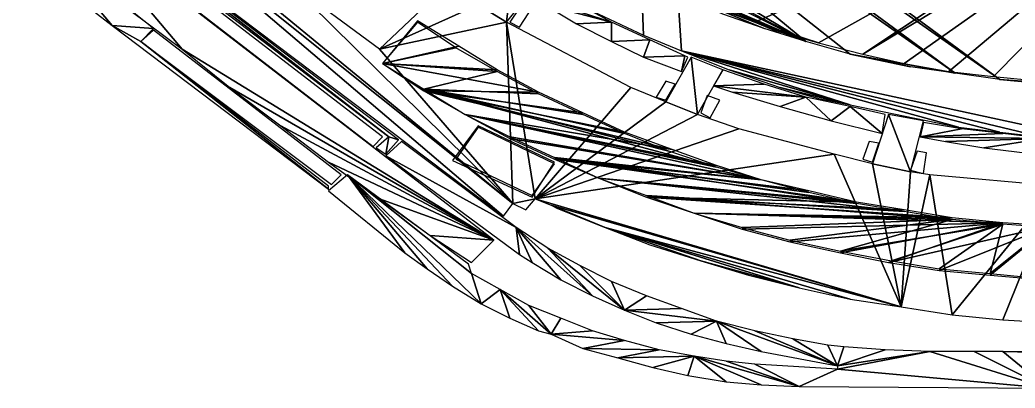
# Model space of a CAD drawing. Extents: x -35430092 to -35393830, y 11991942 to 12015432.
# Drawn here: x -35413040 to -35412169, y 12006433 to 12006755 of the extents above; entities that cross this region are included whole.
import ezdxf

# ---------------------------------------------------------------- set-up
doc = ezdxf.new("R2010")
doc.units = 0

msp = doc.modelspace()

# ---------------------------------------------------------------- linework, layer by layer
at = {"layer": 'mg_to_dxf', "color": 52}
for points in [[(-35412541.28, 12007961.1), (-35412541.28, 12007961.1), (-35412112.53, 12006652.59), (-35412574.69, 12007940.22)], [(-35412541.28, 12007961.1), (-35412541.28, 12007961.1), (-35412538.49, 12006762.56), (-35412493.95, 12006741.68)], [(-35412460.54, 12006727.76), (-35412460.54, 12006727.76), (-35412541.28, 12007961.1), (-35412493.95, 12006741.68)], [(-35412112.53, 12006652.59), (-35412112.53, 12006652.59), (-35412541.28, 12007961.1), (-35412460.54, 12006727.76)], [(-35412574.69, 12007940.22), (-35412574.69, 12007940.22), (-35412090.26, 12006651.2), (-35412608.1, 12007919.34)], [(-35412574.69, 12007940.22), (-35412574.69, 12007940.22), (-35412112.53, 12006652.59), (-35412090.26, 12006651.2)], [(-35412608.1, 12007919.34), (-35412608.1, 12007919.34), (-35411967.76, 12006647.02), (-35412638.72, 12007897.07)], [(-35412608.1, 12007919.34), (-35412608.1, 12007919.34), (-35412090.26, 12006651.2), (-35411967.76, 12006647.02)], [(-35412638.72, 12007897.07), (-35412638.72, 12007897.07), (-35411953.84, 12006647.02), (-35412688.83, 12007856.7)], [(-35412638.72, 12007897.07), (-35412638.72, 12007897.07), (-35411967.76, 12006647.02), (-35411953.84, 12006647.02)], [(-35412688.83, 12007856.7), (-35412688.83, 12007856.7), (-35411942.7, 12006648.41), (-35412691.62, 12007848.35)], [(-35412688.83, 12007856.7), (-35412688.83, 12007856.7), (-35411953.84, 12006647.02), (-35411942.7, 12006648.41)], [(-35412711.11, 12007844.17), (-35412711.11, 12007844.17), (-35411906.51, 12006719.41), (-35412738.95, 12007838.61)], [(-35412711.11, 12007844.17), (-35412711.11, 12007844.17), (-35411928.78, 12006716.62), (-35411906.51, 12006719.41)], [(-35411928.78, 12006716.62), (-35411928.78, 12006716.62), (-35412711.11, 12007844.17), (-35411906.51, 12006748.64)], [(-35411906.51, 12006748.64), (-35411906.51, 12006748.64), (-35412711.11, 12007844.17), (-35411900.94, 12006758.39)], [(-35412691.62, 12007848.35), (-35412691.62, 12007848.35), (-35411942.7, 12006648.41), (-35412688.83, 12007844.17)], [(-35412688.83, 12007844.17), (-35412688.83, 12007844.17), (-35411942.7, 12006648.41), (-35412686.05, 12007841.39)], [(-35412672.13, 12007840), (-35412672.13, 12007840), (-35411870.32, 12006706.88), (-35412669.35, 12007842.78)], [(-35412669.35, 12007842.78), (-35412669.35, 12007842.78), (-35411870.32, 12006706.88), (-35411867.53, 12006761.17)], [(-35412669.35, 12007842.78), (-35412669.35, 12007842.78), (-35411870.32, 12006706.88), (-35412669.35, 12007842.78)], [(-35412738.95, 12007838.61), (-35412738.95, 12007838.61), (-35411906.51, 12006719.41), (-35412786.28, 12007782.92)], [(-35412686.05, 12007841.39), (-35412686.05, 12007841.39), (-35411942.7, 12006648.41), (-35412683.27, 12007840)], [(-35412683.27, 12007840), (-35412683.27, 12007840), (-35411942.7, 12006648.41), (-35412677.7, 12007840)], [(-35412677.7, 12007840), (-35412677.7, 12007840), (-35411942.7, 12006648.41), (-35412672.13, 12007840)], [(-35412672.13, 12007840), (-35412672.13, 12007840), (-35411942.7, 12006648.41), (-35411870.32, 12006706.88)], [(-35412786.28, 12007782.92), (-35412786.28, 12007782.92), (-35411903.73, 12006719.41), (-35412864.23, 12007589.43)], [(-35412786.28, 12007782.92), (-35412786.28, 12007782.92), (-35411906.51, 12006719.41), (-35411903.73, 12006719.41)], [(-35412786.28, 12007782.92), (-35412786.28, 12007782.92), (-35411906.51, 12006719.41)], [(-35412864.23, 12007589.43), (-35412864.23, 12007589.43), (-35411898.16, 12006718.02), (-35412875.37, 12007557.41)], [(-35412864.23, 12007589.43), (-35412864.23, 12007589.43), (-35411903.73, 12006719.41), (-35411898.16, 12006718.02)], [(-35412875.37, 12007557.41), (-35412875.37, 12007557.41), (-35411898.16, 12006718.02), (-35412883.72, 12007525.4)], [(-35412883.72, 12007525.4), (-35412883.72, 12007525.4), (-35411898.16, 12006718.02), (-35412889.29, 12007491.99)], [(-35412889.29, 12007491.99), (-35412889.29, 12007491.99), (-35411898.16, 12006718.02), (-35412894.86, 12007458.58)], [(-35412894.86, 12007458.58), (-35412894.86, 12007458.58), (-35411898.16, 12006718.02), (-35412900.42, 12007401.51)], [(-35412900.42, 12007401.51), (-35412900.42, 12007401.51), (-35411914.86, 12006694.35), (-35412900.42, 12007369.49)], [(-35412900.42, 12007401.51), (-35412900.42, 12007401.51), (-35411898.16, 12006718.02), (-35411914.86, 12006694.35)], [(-35412900.42, 12007338.86), (-35412900.42, 12007338.86), (-35412900.42, 12007369.49), (-35411945.49, 12006683.22)], [(-35411945.49, 12006683.22), (-35411945.49, 12006683.22), (-35412900.42, 12007369.49), (-35411934.35, 12006684.61)], [(-35412900.42, 12007369.49), (-35412900.42, 12007369.49), (-35411914.86, 12006694.35), (-35411934.35, 12006684.61)], [(-35412892.07, 12007274.83), (-35412892.07, 12007274.83), (-35412900.42, 12007338.86), (-35411970.54, 12006683.22)], [(-35411970.54, 12006683.22), (-35411970.54, 12006683.22), (-35412900.42, 12007338.86), (-35411945.49, 12006683.22)], [(-35412883.72, 12007242.81), (-35412883.72, 12007242.81), (-35412892.07, 12007274.83), (-35411970.54, 12006683.22)], [(-35412883.72, 12007242.81), (-35412883.72, 12007242.81), (-35411970.54, 12006683.22), (-35412875.37, 12007212.19)], [(-35412875.37, 12007212.19), (-35412875.37, 12007212.19), (-35412182.13, 12006702.7), (-35412864.23, 12007181.56)], [(-35412875.37, 12007212.19), (-35412875.37, 12007212.19), (-35411970.54, 12006683.22), (-35412182.13, 12006702.7)], [(-35412864.23, 12007181.56), (-35412864.23, 12007181.56), (-35412221.11, 12006708.27), (-35412853.09, 12007150.94)], [(-35412864.23, 12007181.56), (-35412864.23, 12007181.56), (-35412182.13, 12006702.7), (-35412221.11, 12006708.27)], [(-35412789.06, 12006996.42), (-35412789.06, 12006996.42), (-35412853.09, 12007150.94), (-35412351.96, 12006736.11)], [(-35412351.96, 12006736.11), (-35412351.96, 12006736.11), (-35412853.09, 12007150.94), (-35412312.98, 12006724.98)], [(-35412853.09, 12007150.94), (-35412853.09, 12007150.94), (-35412221.11, 12006708.27), (-35412312.98, 12006724.98)], [(-35412744.52, 12006944.92), (-35412744.52, 12006944.92), (-35412789.06, 12006996.42), (-35412351.96, 12006736.11)], [(-35412744.52, 12006944.92), (-35412744.52, 12006944.92), (-35412351.96, 12006736.11), (-35412699.97, 12006910.12)], [(-35412429.91, 12006765.35), (-35412429.91, 12006765.35), (-35412396.51, 12006752.82), (-35411998.38, 12006926.82)], [(-35412396.51, 12006752.82), (-35412396.51, 12006752.82), (-35412340.82, 12006734.72), (-35411998.38, 12006926.82)], [(-35411998.38, 12006926.82), (-35411998.38, 12006926.82), (-35412340.82, 12006734.72), (-35412301.85, 12006724.98)], [(-35411998.38, 12006926.82), (-35411998.38, 12006926.82), (-35412301.85, 12006724.98), (-35411970.54, 12006925.43)], [(-35411970.54, 12006925.43), (-35411970.54, 12006925.43), (-35412301.85, 12006724.98), (-35412265.65, 12006716.62)], [(-35411970.54, 12006925.43), (-35411970.54, 12006925.43), (-35412265.65, 12006716.62), (-35412226.68, 12006709.66)], [(-35412187.7, 12006705.49), (-35412187.7, 12006705.49), (-35411970.54, 12006925.43), (-35412226.68, 12006709.66)], [(-35412145.94, 12006701.31), (-35412145.94, 12006701.31), (-35411970.54, 12006925.43), (-35412187.7, 12006705.49)], [(-35412699.97, 12006910.12), (-35412699.97, 12006910.12), (-35412351.96, 12006736.11), (-35412557.98, 12006825.2)], [(-35412975.59, 12006896.2), (-35412975.59, 12006896.2), (-35412956.1, 12006872.53), (-35412608.1, 12006594.13)], [(-35412975.59, 12006896.2), (-35412975.59, 12006896.2), (-35412608.1, 12006594.13), (-35412805.76, 12006789.01)], [(-35412956.1, 12006872.53), (-35412956.1, 12006872.53), (-35412981.16, 12006858.61), (-35412616.45, 12006582.99)], [(-35412956.1, 12006872.53), (-35412956.1, 12006872.53), (-35412616.45, 12006582.99), (-35412608.1, 12006594.13)], [(-35412886.5, 12006782.05), (-35412886.5, 12006782.05), (-35412716.67, 12006652.59), (-35412989.51, 12006864.18)], [(-35412989.51, 12006864.18), (-35412989.51, 12006864.18), (-35412716.67, 12006652.59), (-35412708.32, 12006649.81)], [(-35413000.65, 12006851.65), (-35413000.65, 12006851.65), (-35412942.18, 12006762.56), (-35412897.64, 12006729.15)], [(-35412897.64, 12006729.15), (-35412897.64, 12006729.15), (-35412624.8, 12006562.11), (-35413000.65, 12006851.65)], [(-35413025.71, 12006829.38), (-35413025.71, 12006829.38), (-35413039.63, 12006812.67), (-35412958.89, 12006750.03)], [(-35412958.89, 12006750.03), (-35412958.89, 12006750.03), (-35412922.7, 12006747.25), (-35413025.71, 12006829.38)], [(-35412557.98, 12006825.2), (-35412557.98, 12006825.2), (-35412351.96, 12006736.11), (-35412524.57, 12006807.11)], [(-35412524.57, 12006807.11), (-35412524.57, 12006807.11), (-35412351.96, 12006736.11), (-35412491.16, 12006790.4)], [(-35412613.66, 12006752.82), (-35412613.66, 12006752.82), (-35412608.1, 12006801.54), (-35412638.72, 12006768.13)], [(-35412613.66, 12006752.82), (-35412613.66, 12006752.82), (-35412585.82, 12006787.62), (-35412608.1, 12006801.54)], [(-35412805.76, 12006789.01), (-35412805.76, 12006789.01), (-35412608.1, 12006594.13), (-35412725.03, 12006729.15)], [(-35412491.16, 12006790.4), (-35412491.16, 12006790.4), (-35412388.15, 12006747.25), (-35412424.35, 12006759.78)], [(-35412491.16, 12006790.4), (-35412491.16, 12006790.4), (-35412351.96, 12006736.11), (-35412388.15, 12006747.25)], [(-35412725.03, 12006729.15), (-35412725.03, 12006729.15), (-35412638.72, 12006768.13), (-35412666.56, 12006784.83)], [(-35412722.24, 12006652.59), (-35412886.5, 12006779.27), (-35412894.86, 12006770.91), (-35412730.59, 12006644.24)], [(-35412594.18, 12006776.48), (-35412594.18, 12006776.48), (-35412580.25, 12006768.13), (-35412521.79, 12006752.82)], [(-35412552.41, 12006769.52), (-35412552.41, 12006769.52), (-35412594.18, 12006776.48), (-35412521.79, 12006752.82)], [(-35412613.66, 12006752.82), (-35412613.66, 12006752.82), (-35412638.72, 12006768.13), (-35412725.03, 12006729.15)], [(-35412602.53, 12006748.64), (-35412594.18, 12006761.17), (-35412602.53, 12006765.35), (-35412610.88, 12006752.82)], [(-35412521.79, 12006752.82), (-35412521.79, 12006752.82), (-35412580.25, 12006768.13), (-35412552.41, 12006751.43)], [(-35412722.24, 12006716.62), (-35412722.24, 12006716.62), (-35412655.42, 12006731.94), (-35412691.62, 12006754.21)], [(-35412933.83, 12006736.11), (-35412933.83, 12006736.11), (-35412958.89, 12006750.03), (-35412769.57, 12006606.65)], [(-35412922.7, 12006747.25), (-35412922.7, 12006747.25), (-35412958.89, 12006750.03), (-35412933.83, 12006736.11)], [(-35412933.83, 12006736.11), (-35412766.79, 12006610.83), (-35412758.44, 12006619.18), (-35412922.7, 12006745.86)], [(-35412608.1, 12006594.13), (-35412608.1, 12006594.13), (-35412613.66, 12006752.82), (-35412725.03, 12006729.15)], [(-35412658.21, 12006730.54), (-35412658.21, 12006730.54), (-35412691.62, 12006752.82), (-35412722.24, 12006716.62)], [(-35412613.66, 12006752.82), (-35412613.66, 12006752.82), (-35412608.1, 12006594.13), (-35412588.61, 12006598.3)], [(-35412588.61, 12006598.3), (-35412588.61, 12006598.3), (-35412505.08, 12006695.74), (-35412613.66, 12006752.82)], [(-35412521.79, 12006752.82), (-35412521.79, 12006752.82), (-35412552.41, 12006751.43), (-35412521.79, 12006736.11)], [(-35412521.79, 12006752.82), (-35412521.79, 12006752.82), (-35412521.79, 12006736.11), (-35412488.38, 12006737.5)], [(-35412396.51, 12006752.82), (-35412396.51, 12006752.82), (-35412379.8, 12006745.86), (-35412340.82, 12006734.72)], [(-35412769.57, 12006606.65), (-35412769.57, 12006606.65), (-35412769.57, 12006609.44), (-35412933.83, 12006736.11)], [(-35412488.38, 12006737.5), (-35412488.38, 12006737.5), (-35412521.79, 12006736.11), (-35412493.95, 12006722.19)], [(-35412488.38, 12006737.5), (-35412488.38, 12006737.5), (-35412493.95, 12006722.19), (-35412457.76, 12006723.58)], [(-35412855.88, 12006695.74), (-35412855.88, 12006695.74), (-35412624.8, 12006562.11), (-35412897.64, 12006729.15)], [(-35412622.02, 12006711.06), (-35412622.02, 12006711.06), (-35412655.42, 12006731.94), (-35412722.24, 12006716.62)], [(-35412658.21, 12006730.54), (-35412658.21, 12006730.54), (-35412722.24, 12006716.62), (-35412622.02, 12006709.66)], [(-35412460.54, 12006727.76), (-35412460.54, 12006727.76), (-35412218.33, 12006660.94), (-35412182.13, 12006656.77)], [(-35412218.33, 12006660.94), (-35412218.33, 12006660.94), (-35412460.54, 12006727.76), (-35412312.98, 12006680.43)], [(-35412145.94, 12006652.59), (-35412145.94, 12006652.59), (-35412460.54, 12006727.76), (-35412182.13, 12006656.77)], [(-35412312.98, 12006680.43), (-35412312.98, 12006680.43), (-35412460.54, 12006727.76), (-35412418.78, 12006711.06)], [(-35412112.53, 12006652.59), (-35412112.53, 12006652.59), (-35412460.54, 12006727.76), (-35412145.94, 12006652.59)], [(-35412457.76, 12006723.58), (-35412457.76, 12006723.58), (-35412493.95, 12006722.19), (-35412460.54, 12006709.66)], [(-35412446.62, 12006672.08), (-35412446.62, 12006672.08), (-35412452.19, 12006722.19), (-35412474.46, 12006683.22)], [(-35412457.76, 12006723.58), (-35412457.76, 12006723.58), (-35412460.54, 12006709.66), (-35412454.97, 12006722.19)], [(-35412446.62, 12006672.08), (-35412446.62, 12006672.08), (-35412424.35, 12006711.06), (-35412452.19, 12006722.19)], [(-35412260.09, 12006713.84), (-35412260.09, 12006713.84), (-35412299.06, 12006722.19), (-35412312.98, 12006724.98)], [(-35412312.98, 12006724.98), (-35412312.98, 12006724.98), (-35412221.11, 12006708.27), (-35412260.09, 12006713.84)], [(-35412722.24, 12006716.62), (-35412722.24, 12006716.62), (-35412686.05, 12006694.35), (-35412622.02, 12006709.66)], [(-35412722.24, 12006716.62), (-35412722.24, 12006716.62), (-35412686.05, 12006692.96), (-35412585.82, 12006691.57)], [(-35412622.02, 12006711.06), (-35412622.02, 12006711.06), (-35412722.24, 12006716.62), (-35412585.82, 12006691.57)], [(-35412388.15, 12006698.53), (-35412388.15, 12006698.53), (-35412424.35, 12006711.06), (-35412432.7, 12006697.14)], [(-35412312.98, 12006680.43), (-35412312.98, 12006680.43), (-35412418.78, 12006711.06), (-35412374.23, 12006695.74)], [(-35412622.02, 12006709.66), (-35412622.02, 12006709.66), (-35412686.05, 12006694.35), (-35412585.82, 12006690.18)], [(-35412466.11, 12006698.53), (-35412474.46, 12006701.31), (-35412482.81, 12006687.39), (-35412474.46, 12006684.61)], [(-35411970.54, 12006683.22), (-35411970.54, 12006683.22), (-35412143.16, 12006699.92), (-35412182.13, 12006702.7)], [(-35412624.8, 12006562.11), (-35412624.8, 12006562.11), (-35412855.88, 12006695.74), (-35412811.33, 12006662.33)], [(-35412686.05, 12006694.35), (-35412686.05, 12006694.35), (-35412649.86, 12006672.08), (-35412429.91, 12006626.14)], [(-35412510.65, 12006655.37), (-35412510.65, 12006655.37), (-35412686.05, 12006694.35), (-35412471.68, 12006640.06)], [(-35412471.68, 12006640.06), (-35412471.68, 12006640.06), (-35412686.05, 12006694.35), (-35412429.91, 12006626.14)], [(-35412546.85, 12006672.08), (-35412546.85, 12006672.08), (-35412686.05, 12006694.35), (-35412510.65, 12006655.37)], [(-35412585.82, 12006690.18), (-35412585.82, 12006690.18), (-35412686.05, 12006694.35), (-35412546.85, 12006672.08)], [(-35412468.89, 12006641.45), (-35412468.89, 12006641.45), (-35412686.05, 12006692.96), (-35412649.86, 12006672.08)], [(-35412510.65, 12006656.77), (-35412510.65, 12006656.77), (-35412686.05, 12006692.96), (-35412468.89, 12006641.45)], [(-35412546.85, 12006673.47), (-35412546.85, 12006673.47), (-35412686.05, 12006692.96), (-35412510.65, 12006656.77)], [(-35412585.82, 12006691.57), (-35412585.82, 12006691.57), (-35412686.05, 12006692.96), (-35412546.85, 12006673.47)], [(-35412588.61, 12006598.3), (-35412588.61, 12006598.3), (-35412474.46, 12006683.22), (-35412505.08, 12006695.74)], [(-35412388.15, 12006698.53), (-35412388.15, 12006698.53), (-35412432.7, 12006697.14), (-35412351.96, 12006687.39)], [(-35412432.7, 12006697.14), (-35412432.7, 12006697.14), (-35412415.99, 12006691.57), (-35412351.96, 12006687.39)], [(-35412312.98, 12006680.43), (-35412312.98, 12006680.43), (-35412374.23, 12006695.74), (-35412340.82, 12006686)], [(-35412435.48, 12006669.3), (-35412427.13, 12006684.61), (-35412438.27, 12006688.78), (-35412443.84, 12006673.47)], [(-35412351.96, 12006687.39), (-35412351.96, 12006687.39), (-35412415.99, 12006691.57), (-35412374.23, 12006679.04)], [(-35412351.96, 12006687.39), (-35412351.96, 12006687.39), (-35412374.23, 12006679.04), (-35412329.69, 12006666.51)], [(-35412351.96, 12006687.39), (-35412351.96, 12006687.39), (-35412329.69, 12006666.51), (-35412312.98, 12006679.04)], [(-35412588.61, 12006598.3), (-35412588.61, 12006598.3), (-35412446.62, 12006672.08), (-35412474.46, 12006683.22)], [(-35412312.98, 12006679.04), (-35412312.98, 12006679.04), (-35412329.69, 12006666.51), (-35412285.14, 12006655.37)], [(-35412312.98, 12006679.04), (-35412312.98, 12006679.04), (-35412285.14, 12006655.37), (-35412282.36, 12006672.08)], [(-35412649.86, 12006672.08), (-35412649.86, 12006672.08), (-35412610.88, 12006652.59), (-35412390.94, 12006615.01)], [(-35412429.91, 12006626.14), (-35412429.91, 12006626.14), (-35412649.86, 12006672.08), (-35412390.94, 12006615.01)], [(-35412649.86, 12006672.08), (-35412649.86, 12006672.08), (-35412610.88, 12006651.2), (-35412390.94, 12006615.01)], [(-35412429.91, 12006627.53), (-35412429.91, 12006627.53), (-35412649.86, 12006672.08), (-35412390.94, 12006615.01)], [(-35412468.89, 12006641.45), (-35412468.89, 12006641.45), (-35412649.86, 12006672.08), (-35412429.91, 12006627.53)], [(-35412588.61, 12006598.3), (-35412588.61, 12006598.3), (-35412410.43, 12006659.55), (-35412446.62, 12006672.08)], [(-35412260.09, 12006621.97), (-35412260.09, 12006621.97), (-35412279.58, 12006672.08), (-35412293.5, 12006628.93)], [(-35412260.09, 12006621.97), (-35412260.09, 12006621.97), (-35412248.95, 12006666.51), (-35412279.58, 12006672.08)], [(-35412811.33, 12006662.33), (-35412811.33, 12006662.33), (-35412769.57, 12006630.32), (-35412624.8, 12006562.11)], [(-35412660.99, 12006631.71), (-35412591.39, 12006599.69), (-35412571.9, 12006630.32), (-35412638.72, 12006662.33)], [(-35412658.21, 12006633.1), (-35412591.39, 12006601.09), (-35412571.9, 12006628.93), (-35412638.72, 12006660.94)], [(-35412588.61, 12006598.3), (-35412588.61, 12006598.3), (-35412326.9, 12006637.28), (-35412410.43, 12006659.55)], [(-35412215.54, 12006659.55), (-35412215.54, 12006659.55), (-35412248.95, 12006665.12), (-35412251.73, 12006652.59)], [(-35412251.73, 12006652.59), (-35412251.73, 12006652.59), (-35412179.35, 12006655.37), (-35412215.54, 12006659.55)], [(-35412716.67, 12006652.59), (-35412716.67, 12006652.59), (-35412727.81, 12006642.85), (-35412719.46, 12006637.28)], [(-35412716.67, 12006652.59), (-35412716.67, 12006652.59), (-35412719.46, 12006637.28), (-35412708.32, 12006649.81)], [(-35412390.94, 12006615.01), (-35412390.94, 12006615.01), (-35412610.88, 12006652.59), (-35412571.9, 12006634.49)], [(-35412390.94, 12006615.01), (-35412390.94, 12006615.01), (-35412610.88, 12006651.2), (-35412571.9, 12006633.1)], [(-35412179.35, 12006655.37), (-35412179.35, 12006655.37), (-35412251.73, 12006652.59), (-35412143.16, 12006651.2)], [(-35412251.73, 12006652.59), (-35412251.73, 12006652.59), (-35412229.46, 12006648.41), (-35412143.16, 12006651.2)], [(-35412143.16, 12006651.2), (-35412143.16, 12006651.2), (-35412229.46, 12006648.41), (-35412196.05, 12006642.85)], [(-35412143.16, 12006651.2), (-35412143.16, 12006651.2), (-35412196.05, 12006642.85), (-35412159.86, 12006638.67)], [(-35412605.31, 12006573.24), (-35412605.31, 12006573.24), (-35412705.54, 12006648.41), (-35412719.46, 12006635.89)], [(-35412287.93, 12006647.02), (-35412296.28, 12006648.41), (-35412301.85, 12006633.1), (-35412293.5, 12006630.32)], [(-35412605.31, 12006573.24), (-35412605.31, 12006573.24), (-35412719.46, 12006635.89), (-35412602.53, 12006549.58)], [(-35412588.61, 12006598.3), (-35412588.61, 12006598.3), (-35412268.44, 12006503.64), (-35412326.9, 12006637.28)], [(-35412571.9, 12006634.49), (-35412571.9, 12006634.49), (-35412532.93, 12006616.4), (-35412307.42, 12006594.13)], [(-35412349.18, 12006603.87), (-35412349.18, 12006603.87), (-35412571.9, 12006634.49), (-35412307.42, 12006594.13)], [(-35412390.94, 12006615.01), (-35412390.94, 12006615.01), (-35412571.9, 12006634.49), (-35412349.18, 12006603.87)], [(-35412571.9, 12006633.1), (-35412571.9, 12006633.1), (-35412532.93, 12006616.4), (-35412307.42, 12006595.52)], [(-35412349.18, 12006605.26), (-35412349.18, 12006605.26), (-35412571.9, 12006633.1), (-35412307.42, 12006595.52)], [(-35412390.94, 12006615.01), (-35412390.94, 12006615.01), (-35412571.9, 12006633.1), (-35412349.18, 12006605.26)], [(-35412326.9, 12006637.28), (-35412326.9, 12006637.28), (-35412268.44, 12006503.64), (-35412293.5, 12006628.93)], [(-35412248.95, 12006620.57), (-35412246.17, 12006638.67), (-35412254.52, 12006640.06), (-35412260.09, 12006623.36)], [(-35412725.03, 12006598.3), (-35412725.03, 12006598.3), (-35412624.8, 12006562.11), (-35412769.57, 12006630.32)], [(-35412293.5, 12006628.93), (-35412293.5, 12006628.93), (-35412268.44, 12006503.64), (-35412260.09, 12006621.97)], [(-35412702.75, 12006550.97), (-35412702.75, 12006550.97), (-35412752.87, 12006619.18), (-35412769.57, 12006605.26)], [(-35412660.99, 12006521.74), (-35412660.99, 12006521.74), (-35412752.87, 12006619.18), (-35412683.27, 12006537.05)], [(-35412683.27, 12006537.05), (-35412683.27, 12006537.05), (-35412752.87, 12006619.18), (-35412702.75, 12006550.97)], [(-35412635.94, 12006506.43), (-35412635.94, 12006506.43), (-35412752.87, 12006619.18), (-35412660.99, 12006521.74)], [(-35412644.29, 12006532.88), (-35412644.29, 12006532.88), (-35412752.87, 12006619.18), (-35412635.94, 12006506.43)], [(-35412644.29, 12006532.88), (-35412644.29, 12006532.88), (-35412647.07, 12006541.23), (-35412752.87, 12006619.18)], [(-35412265.65, 12006587.16), (-35412265.65, 12006587.16), (-35412532.93, 12006616.4), (-35412491.16, 12006601.09)], [(-35412307.42, 12006594.13), (-35412307.42, 12006594.13), (-35412532.93, 12006616.4), (-35412265.65, 12006587.16)], [(-35412307.42, 12006595.52), (-35412307.42, 12006595.52), (-35412532.93, 12006616.4), (-35412491.16, 12006599.69)], [(-35412260.09, 12006621.97), (-35412260.09, 12006621.97), (-35412268.44, 12006503.64), (-35412243.38, 12006619.18)], [(-35412243.38, 12006619.18), (-35412243.38, 12006619.18), (-35412268.44, 12006503.64), (-35412223.89, 12006496.68)], [(-35412243.38, 12006619.18), (-35412243.38, 12006619.18), (-35412223.89, 12006496.68), (-35412132.02, 12006609.44)], [(-35412132.02, 12006609.44), (-35412132.02, 12006609.44), (-35412223.89, 12006496.68), (-35412179.35, 12006492.51)], [(-35412132.02, 12006609.44), (-35412132.02, 12006609.44), (-35412179.35, 12006492.51), (-35412134.8, 12006489.72)], [(-35412725.03, 12006598.3), (-35412725.03, 12006598.3), (-35412680.48, 12006566.28), (-35412624.8, 12006562.11)], [(-35412588.61, 12006598.3), (-35412588.61, 12006598.3), (-35412608.1, 12006594.13), (-35412596.96, 12006588.56)], [(-35412588.61, 12006598.3), (-35412588.61, 12006598.3), (-35412574.69, 12006592.73), (-35412268.44, 12006503.64)], [(-35412491.16, 12006601.09), (-35412491.16, 12006601.09), (-35412449.4, 12006585.77), (-35412223.89, 12006580.2)], [(-35412265.65, 12006587.16), (-35412265.65, 12006587.16), (-35412491.16, 12006601.09), (-35412223.89, 12006580.2)], [(-35412491.16, 12006599.69), (-35412491.16, 12006599.69), (-35412449.4, 12006585.77), (-35412223.89, 12006581.6)], [(-35412265.65, 12006588.56), (-35412265.65, 12006588.56), (-35412491.16, 12006599.69), (-35412223.89, 12006581.6)], [(-35412307.42, 12006595.52), (-35412307.42, 12006595.52), (-35412491.16, 12006599.69), (-35412265.65, 12006588.56)], [(-35412574.69, 12006592.73), (-35412574.69, 12006592.73), (-35412527.36, 12006573.24), (-35412268.44, 12006503.64)], [(-35412574.69, 12006592.73), (-35412574.69, 12006592.73), (-35412569.12, 12006589.95), (-35412527.36, 12006573.24)], [(-35412223.89, 12006580.2), (-35412223.89, 12006580.2), (-35412449.4, 12006585.77), (-35412407.64, 12006573.24)], [(-35412449.4, 12006585.77), (-35412449.4, 12006585.77), (-35412407.64, 12006571.85), (-35412179.35, 12006577.42)], [(-35412223.89, 12006581.6), (-35412223.89, 12006581.6), (-35412449.4, 12006585.77), (-35412179.35, 12006577.42)], [(-35412223.89, 12006580.2), (-35412223.89, 12006580.2), (-35412407.64, 12006573.24), (-35412365.88, 12006562.11)], [(-35412223.89, 12006580.2), (-35412223.89, 12006580.2), (-35412365.88, 12006562.11), (-35412321.34, 12006552.36)], [(-35412179.35, 12006576.03), (-35412179.35, 12006576.03), (-35412223.89, 12006580.2), (-35412321.34, 12006552.36)], [(-35412538.49, 12006513.39), (-35412538.49, 12006513.39), (-35412605.31, 12006573.24), (-35412566.33, 12006527.31)], [(-35412566.33, 12006527.31), (-35412566.33, 12006527.31), (-35412605.31, 12006573.24), (-35412591.39, 12006542.62)], [(-35412591.39, 12006542.62), (-35412591.39, 12006542.62), (-35412605.31, 12006573.24), (-35412602.53, 12006549.58)], [(-35412577.47, 12006555.15), (-35412577.47, 12006555.15), (-35412605.31, 12006573.24), (-35412538.49, 12006513.39)], [(-35412312.98, 12006510.6), (-35412312.98, 12006510.6), (-35412527.36, 12006573.24), (-35412357.53, 12006520.35)], [(-35412357.53, 12006520.35), (-35412357.53, 12006520.35), (-35412527.36, 12006573.24), (-35412443.84, 12006544.01)], [(-35412268.44, 12006503.64), (-35412268.44, 12006503.64), (-35412527.36, 12006573.24), (-35412312.98, 12006510.6)], [(-35412443.84, 12006544.01), (-35412443.84, 12006544.01), (-35412527.36, 12006573.24), (-35412488.38, 12006557.93)], [(-35412179.35, 12006577.42), (-35412179.35, 12006577.42), (-35412407.64, 12006571.85), (-35412365.88, 12006560.72)], [(-35412179.35, 12006577.42), (-35412179.35, 12006577.42), (-35412365.88, 12006560.72), (-35412321.34, 12006550.97)], [(-35412179.35, 12006577.42), (-35412179.35, 12006577.42), (-35412321.34, 12006550.97), (-35412279.58, 12006542.62)], [(-35412179.35, 12006576.03), (-35412179.35, 12006576.03), (-35412321.34, 12006552.36), (-35412276.79, 12006544.01)], [(-35412137.59, 12006574.64), (-35412137.59, 12006574.64), (-35412179.35, 12006577.42), (-35412279.58, 12006542.62)], [(-35412137.59, 12006574.64), (-35412137.59, 12006574.64), (-35412279.58, 12006542.62), (-35412235.03, 12006535.66)], [(-35412235.03, 12006537.05), (-35412235.03, 12006537.05), (-35412179.35, 12006576.03), (-35412276.79, 12006544.01)], [(-35412190.48, 12006532.88), (-35412190.48, 12006532.88), (-35412179.35, 12006576.03), (-35412235.03, 12006537.05)], [(-35412190.48, 12006531.48), (-35412190.48, 12006531.48), (-35412137.59, 12006574.64), (-35412235.03, 12006535.66)], [(-35412190.48, 12006532.88), (-35412190.48, 12006532.88), (-35412140.37, 12006573.24), (-35412179.35, 12006576.03)], [(-35412143.16, 12006527.31), (-35412143.16, 12006527.31), (-35412137.59, 12006574.64), (-35412190.48, 12006531.48)], [(-35412190.48, 12006532.88), (-35412190.48, 12006532.88), (-35412145.94, 12006528.7), (-35412140.37, 12006573.24)], [(-35412624.8, 12006562.11), (-35412624.8, 12006562.11), (-35412680.48, 12006566.28), (-35412644.29, 12006542.62)], [(-35412510.65, 12006500.86), (-35412510.65, 12006500.86), (-35412577.47, 12006555.15), (-35412538.49, 12006513.39)], [(-35412549.63, 12006539.84), (-35412549.63, 12006539.84), (-35412577.47, 12006555.15), (-35412510.65, 12006500.86)], [(-35412521.79, 12006525.92), (-35412521.79, 12006525.92), (-35412549.63, 12006539.84), (-35412510.65, 12006500.86)], [(-35412357.53, 12006520.35), (-35412357.53, 12006520.35), (-35412443.84, 12006544.01), (-35412402.07, 12006531.48)], [(-35412619.23, 12006518.96), (-35412619.23, 12006518.96), (-35412644.29, 12006532.88), (-35412635.94, 12006506.43)], [(-35412619.23, 12006518.96), (-35412619.23, 12006518.96), (-35412635.94, 12006506.43), (-35412610.88, 12006493.9)], [(-35412574.69, 12006479.98), (-35412574.69, 12006479.98), (-35412619.23, 12006518.96), (-35412585.82, 12006482.76)], [(-35412585.82, 12006482.76), (-35412585.82, 12006482.76), (-35412619.23, 12006518.96), (-35412610.88, 12006493.9)], [(-35412594.18, 12006505.03), (-35412594.18, 12006505.03), (-35412619.23, 12006518.96), (-35412574.69, 12006479.98)], [(-35412491.16, 12006513.39), (-35412491.16, 12006513.39), (-35412521.79, 12006525.92), (-35412510.65, 12006500.86)], [(-35412460.54, 12006502.25), (-35412460.54, 12006502.25), (-35412491.16, 12006513.39), (-35412510.65, 12006500.86)], [(-35412566.33, 12006493.9), (-35412566.33, 12006493.9), (-35412594.18, 12006505.03), (-35412574.69, 12006479.98)], [(-35412429.91, 12006491.11), (-35412429.91, 12006491.11), (-35412460.54, 12006502.25), (-35412510.65, 12006500.86)], [(-35412538.49, 12006482.76), (-35412538.49, 12006482.76), (-35412566.33, 12006493.9), (-35412574.69, 12006479.98)], [(-35412429.91, 12006491.11), (-35412429.91, 12006491.11), (-35412510.65, 12006500.86), (-35412482.81, 12006489.72)], [(-35412429.91, 12006491.11), (-35412429.91, 12006491.11), (-35412482.81, 12006489.72), (-35412452.19, 12006479.98)], [(-35412429.91, 12006491.11), (-35412429.91, 12006491.11), (-35412452.19, 12006479.98), (-35412421.56, 12006471.63)], [(-35412324.12, 12006452.14), (-35412324.12, 12006452.14), (-35412429.91, 12006491.11), (-35412390.94, 12006464.67)], [(-35412390.94, 12006464.67), (-35412390.94, 12006464.67), (-35412429.91, 12006491.11), (-35412421.56, 12006471.63)], [(-35412396.51, 12006482.76), (-35412396.51, 12006482.76), (-35412429.91, 12006491.11), (-35412324.12, 12006452.14)], [(-35412510.65, 12006474.41), (-35412510.65, 12006474.41), (-35412538.49, 12006482.76), (-35412574.69, 12006479.98)], [(-35412546.85, 12006467.45), (-35412546.85, 12006467.45), (-35412510.65, 12006474.41), (-35412574.69, 12006479.98)], [(-35412363.1, 12006475.8), (-35412363.1, 12006475.8), (-35412396.51, 12006482.76), (-35412324.12, 12006452.14)], [(-35412332.47, 12006470.23), (-35412332.47, 12006470.23), (-35412363.1, 12006475.8), (-35412324.12, 12006452.14)], [(-35412546.85, 12006467.45), (-35412546.85, 12006467.45), (-35412480.03, 12006466.06), (-35412510.65, 12006474.41)], [(-35412516.22, 12006459.1), (-35412516.22, 12006459.1), (-35412480.03, 12006466.06), (-35412546.85, 12006467.45)], [(-35412449.4, 12006460.49), (-35412449.4, 12006460.49), (-35412480.03, 12006466.06), (-35412516.22, 12006459.1)], [(-35412318.55, 12006468.84), (-35412318.55, 12006468.84), (-35412332.47, 12006470.23), (-35412324.12, 12006452.14)], [(-35412282.36, 12006466.06), (-35412282.36, 12006466.06), (-35412318.55, 12006468.84), (-35412324.12, 12006452.14)], [(-35412243.38, 12006464.67), (-35412243.38, 12006464.67), (-35412282.36, 12006466.06), (-35412324.12, 12006452.14)], [(-35412449.4, 12006460.49), (-35412449.4, 12006460.49), (-35412516.22, 12006459.1), (-35412485.6, 12006450.75)], [(-35412449.4, 12006460.49), (-35412449.4, 12006460.49), (-35412485.6, 12006450.75), (-35412454.97, 12006443.79)], [(-35412421.56, 12006438.22), (-35412421.56, 12006438.22), (-35412449.4, 12006460.49), (-35412454.97, 12006443.79)], [(-35412390.94, 12006435.43), (-35412390.94, 12006435.43), (-35412449.4, 12006460.49), (-35412421.56, 12006438.22)], [(-35412357.53, 12006434.04), (-35412357.53, 12006434.04), (-35412449.4, 12006460.49), (-35412390.94, 12006435.43)], [(-35412421.56, 12006456.31), (-35412421.56, 12006456.31), (-35412449.4, 12006460.49), (-35412357.53, 12006434.04)], [(-35412140.37, 12006432.65), (-35412140.37, 12006432.65), (-35412243.38, 12006464.67), (-35412324.12, 12006449.35)], [(-35412324.12, 12006449.35), (-35412324.12, 12006449.35), (-35412243.38, 12006464.67), (-35412324.12, 12006452.14)], [(-35412140.37, 12006432.65), (-35412140.37, 12006432.65), (-35412204.41, 12006464.67), (-35412243.38, 12006464.67)], [(-35412140.37, 12006432.65), (-35412140.37, 12006432.65), (-35412179.35, 12006464.67), (-35412204.41, 12006464.67)], [(-35412001.17, 12006460.49), (-35412001.17, 12006460.49), (-35412026.22, 12006463.27), (-35412179.35, 12006464.67)], [(-35412001.17, 12006460.49), (-35412001.17, 12006460.49), (-35412179.35, 12006464.67), (-35412140.37, 12006432.65)], [(-35412396.51, 12006453.53), (-35412396.51, 12006453.53), (-35412421.56, 12006456.31), (-35412357.53, 12006434.04)], [(-35412324.12, 12006449.35), (-35412324.12, 12006449.35), (-35412396.51, 12006453.53), (-35412357.53, 12006434.04)], [(-35412324.12, 12006449.35), (-35412324.12, 12006449.35), (-35412357.53, 12006434.04), (-35412140.37, 12006432.65)]]:
    msp.add_3dface(points, dxfattribs=at)

doc.saveas('drawing.dxf')
